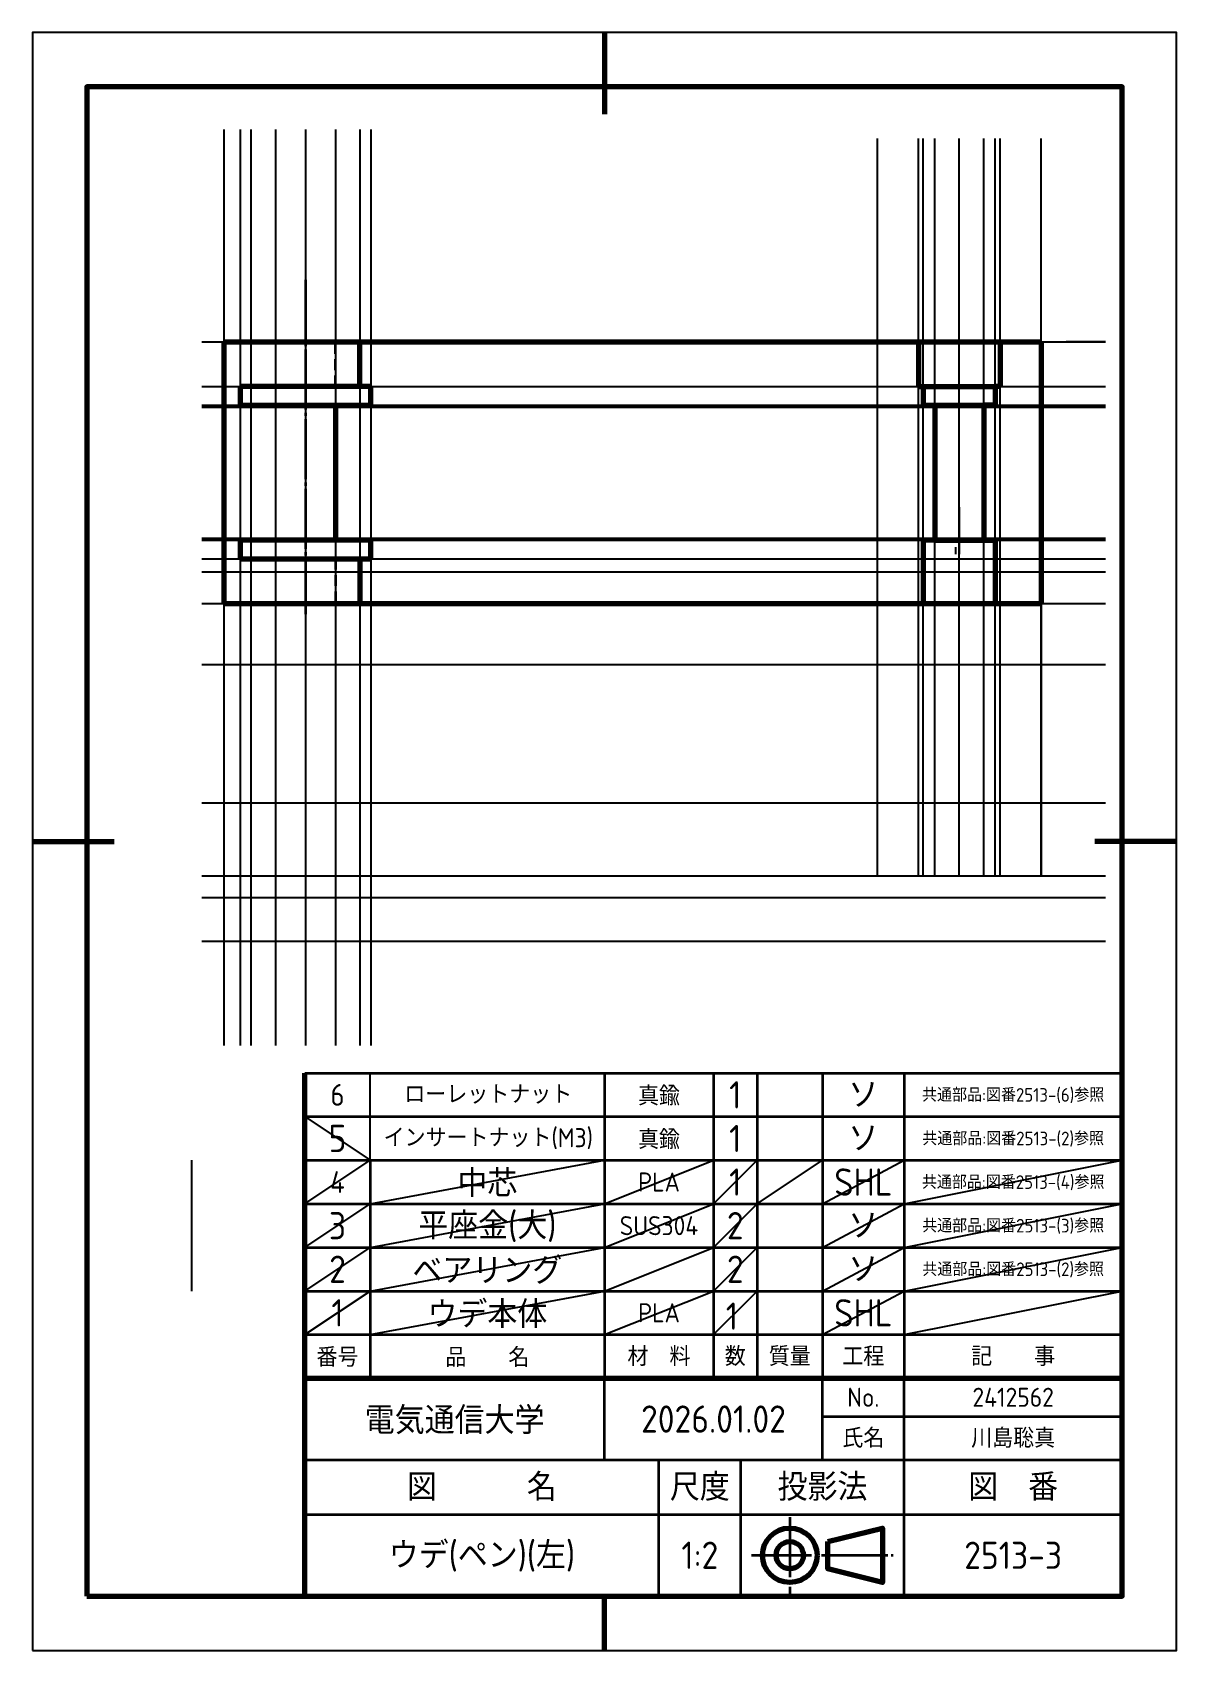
# Model space of a CAD drawing. Header units: millimetres. Extents: x 0 to 210, y 0 to 297.
import ezdxf
from ezdxf.enums import TextEntityAlignment as Align

# ---------------------------------------------------------------- set-up
doc = ezdxf.new("R2010")
doc.units = ezdxf.units.MM
doc.linetypes.add('JIS_02_2.0', pattern=[3, 2, -1])
doc.linetypes.add('JIS_08_11', pattern=[12.8, 11, -0.6, 0.6, -0.6])
doc.layers.add('1 図枠', color=7, linetype='Continuous')
for name, color, linetype, lineweight in [('2 外形線', 7, 'Continuous', 70), ('3 かくれ線', 5, 'JIS_02_2.0', 35), ('4中心線', 2, 'JIS_08_11', 35), ('6 寸法', 6, 'Continuous', 35)]:
    doc.layers.add(name, color=color, linetype=linetype, lineweight=lineweight)
doc.layers.add('7 仮想線', color=3, linetype='Continuous', plot=False)
doc.styles.get("Standard").update_dxf_attribs({"font": 'isocp.shx', "bigfont": 'extfont.shx'})

msp = doc.modelspace()

# ---------------------------------------------------------------- linework, layer by layer
at = {"layer": '1 図枠', "lineweight": 70}
for p, q in [((105, 297), (105, 282)), ((0, 148.5), (15, 148.5)), ((210, 148.5), (195, 148.5)), ((50, 50), (50, 66)), ((50, 10), (50, 50)), ((50, 50), (200, 50)), ((105, 0), (105, 10))]:
    msp.add_line(p, q, dxfattribs=at)
at = {"layer": '1 図枠', "lineweight": 35}
for p, q in [((50, 106), (200, 106)), ((105, 106), (105, 50)), ((125, 106), (125, 50)), ((133, 106), (133, 50)), ((145, 106), (145, 50)), ((160, 106), (160, 50)), ((50, 98), (200, 98)), ((50, 90), (200, 90)), ((62, 90), (62, 50)), ((50, 82), (200, 82)), ((50, 74), (200, 74)), ((50, 66), (200, 66)), ((50, 58), (200, 58)), ((105, 35), (105, 50)), ((145, 35), (145, 50)), ((160, 10), (160, 50)), ((145, 43), (200, 43)), ((50, 35), (200, 35)), ((115, 10), (115, 35)), ((130, 10), (130, 35)), ((50, 25), (200, 25))]:
    msp.add_line(p, q, dxfattribs=at)
at = {"layer": '1 図枠'}
msp.add_line((62, 66), (62, 106), dxfattribs=at)
at = {"layer": '1 図枠', "linetype": 'JIS_08_11', "lineweight": 35}
for p, q in [((139, 24.5), (139, 10.5)), ((132, 17.5), (158, 17.5))]:
    msp.add_line(p, q, dxfattribs=at)
at = {"layer": '1 図枠', "lineweight": 70}
msp.add_lwpolyline([(10, 10), (200, 10), (200, 287), (10, 287)], close=True, dxfattribs=at)
at = {"layer": '1 図枠', "linetype": 'Continuous', "lineweight": 70}
msp.add_lwpolyline([(146, 20), (156, 22.5), (156, 12.5), (146, 15)], close=True, dxfattribs=at)
for radius in [5, 2.5]:
    msp.add_circle((139, 17.5), radius, dxfattribs=at)
at = {"layer": '2 外形線'}
for p, q in [((35.11, 240.2), (35.11, 192.2)), ((35.11, 240.2), (185.11, 240.2)), ((60.11, 232), (60.11, 240.2)), ((162.61, 240.2), (162.61, 232)), ((177.61, 240.2), (177.61, 232)), ((185.11, 240.2), (185.11, 192.2)), ((50.11, 232), (38.11, 232)), ((38.11, 232), (38.11, 228.6)), ((62.11, 232), (50.11, 232)), ((62.11, 228.6), (62.11, 232)), ((162.61, 232), (163.51, 232)), ((163.51, 232), (163.51, 228.6)), ((163.51, 232), (176.71, 232)), ((177.61, 232), (176.71, 232)), ((176.71, 232), (176.71, 228.6)), ((38.11, 228.6), (50.11, 228.6)), ((50.11, 228.6), (62.11, 228.6)), ((55.61, 228.6), (55.61, 203.8)), ((163.51, 228.6), (165.61, 228.6)), ((165.61, 228.6), (165.61, 203.8)), ((165.61, 228.6), (174.61, 228.6)), ((176.71, 228.6), (174.61, 228.6)), ((174.61, 228.6), (174.61, 203.8)), ((50.11, 203.8), (38.11, 203.8)), ((38.11, 203.8), (38.11, 200.4)), ((62.11, 203.8), (50.11, 203.8)), ((62.11, 200.4), (62.11, 203.8)), ((165.61, 203.8), (163.51, 203.8)), ((163.51, 203.8), (163.51, 192.2)), ((165.61, 203.8), (174.61, 203.8)), ((174.61, 203.8), (176.71, 203.8)), ((176.71, 203.8), (176.71, 192.2)), ((38.11, 200.4), (50.11, 200.4)), ((50.11, 200.4), (62.11, 200.4)), ((60.11, 200.4), (60.11, 192.2)), ((35.11, 192.2), (185.11, 192.2)), ((50, 66), (50, 106))]:
    msp.add_line(p, q, dxfattribs=at)
at = {"layer": '3 かくれ線'}
for p, q in [((55.61, 232), (55.61, 240.2)), ((55.61, 200.4), (55.61, 192.2))]:
    msp.add_line(p, q, dxfattribs=at)
at = {"layer": '4中心線'}
msp.add_line((50.11, 251.6), (50.11, 190.2), dxfattribs=at)
at = {"layer": '6 寸法'}
msp.add_line((38.11, 202.1), (38.11, 203.8), dxfattribs=at)
at = {"layer": '7 仮想線'}
for p, q in [((35.11, 279.16), (35.11, 111.09)), ((38.11, 279.16), (38.11, 111.09)), ((40.11, 279.16), (40.11, 111.09)), ((44.61, 279.16), (44.61, 111.09)), ((50.11, 279.16), (50.11, 111.09)), ((55.61, 279.16), (55.61, 111.09)), ((55.61, 279.16), (55.61, 111.09)), ((60.11, 279.16), (60.11, 111.09)), ((62.11, 279.16), (62.11, 111.09)), ((155.11, 142.2), (155.11, 277.55)), ((162.61, 142.2), (162.61, 277.55)), ((163.51, 142.2), (163.51, 277.55)), ((165.61, 142.2), (165.61, 277.55)), ((165.61, 142.2), (165.61, 277.55)), ((170.11, 142.2), (170.11, 277.55)), ((174.61, 142.2), (174.61, 277.55)), ((174.61, 142.2), (174.61, 277.55)), ((176.71, 142.2), (176.71, 277.55)), ((177.61, 142.2), (177.61, 277.55)), ((185.11, 142.2), (185.11, 277.55)), ((31.12, 240.2), (196.93, 240.2)), ((185.11, 240.2), (185.11, 192.2)), ((196.93, 240.2), (189.75, 240.2)), ((189.75, 240.2), (189.75, 240.2)), ((31.12, 232), (196.93, 232)), ((31.12, 232), (196.93, 232)), ((31.12, 232), (196.93, 232)), ((31.12, 232), (196.93, 232)), ((31.12, 228.6), (196.93, 228.6)), ((31.12, 228.2), (196.93, 228.2)), ((170.11, 209.87), (170.11, 201.8)), ((31.12, 204.2), (196.93, 204.2)), ((31.12, 204.2), (196.93, 204.2)), ((31.12, 204.2), (196.93, 204.2)), ((31.12, 203.8), (196.93, 203.8)), ((31.12, 203.8), (196.93, 203.8)), ((169.45, 201.26), (169.45, 202.53)), ((170.11, 201.26), (170.11, 202.53)), ((170.11, 202.53), (170.11, 202.53)), ((170.11, 202.53), (170.11, 202.53)), ((31.12, 200.4), (196.93, 200.4)), ((170.11, 201.8), (170.11, 201.8)), ((170.11, 201.8), (170.11, 201.26)), ((31.12, 198), (196.93, 198)), ((31.12, 192.2), (196.93, 192.2)), ((185.11, 192.2), (185.11, 142.2)), ((31.12, 181), (196.93, 181)), ((31.12, 155.6), (196.93, 155.6)), ((31.12, 142.2), (196.93, 142.2)), ((31.12, 138.2), (196.93, 138.2)), ((31.12, 130.2), (196.93, 130.2)), ((50, 98), (62, 90)), ((50, 66), (50, 90)), ((50, 82), (62, 90)), ((62, 90), (62, 82)), ((62, 82), (105, 90)), ((105, 90), (105, 82)), ((105, 82), (125, 90)), ((125, 90), (125, 82)), ((125, 82), (133, 90)), ((133, 90), (133, 82)), ((133, 82), (145, 90)), ((145, 90), (145, 82)), ((145, 82), (160, 90)), ((160, 90), (160, 82)), ((160, 82), (200, 90)), ((50, 74), (62, 82)), ((62, 74), (105, 82)), ((105, 74), (125, 82)), ((125, 74), (133, 82)), ((145, 74), (160, 82)), ((160, 74), (200, 82)), ((50, 66), (62, 74)), ((62, 74), (50, 74)), ((62, 66), (105, 74)), ((105, 66), (125, 74)), ((125, 66), (133, 74)), ((145, 66), (160, 74)), ((160, 66), (200, 74)), ((50, 58), (62, 66)), ((62, 66), (50, 66)), ((62, 58), (105, 66)), ((105, 58), (125, 66)), ((131.78, 64.78), (133, 66)), ((145, 58), (160, 66)), ((160, 58), (200, 66)), ((125, 58), (131.78, 64.78))]:
    msp.add_line(p, q, dxfattribs=at)
msp.add_lwpolyline([(0, 0), (210, 0), (210, 297), (0, 297)], close=True, dxfattribs=at)
at = {"layer": 'Defpoints'}
for p, q in [((62, 66), (62, 106)), ((29.28, 66), (29.28, 90))]:
    msp.add_line(p, q, dxfattribs=at)

# ---------------------------------------------------------------- texts
at = {"layer": '1 図枠'}
for s, height, p in [('6', 4, (56, 102)), ('1', 5, (129, 102)), ('ソ', 5, (152.5, 102)), ('ローレットナット', 3.5, (83.67, 102.15)), ('真鍮', 3.5, (115, 102)), ('共通部品:図番2513-(6)参照', 2.5, (180, 102)), ('5', 5, (56, 94)), ('インサートナット(M3)', 3.5, (83.67, 94.15)), ('真鍮', 3.5, (115, 94)), ('1', 5, (129, 94)), ('ソ', 5, (152.5, 94)), ('共通部品:図番2513-(2)参照', 2.5, (180, 94)), ('4', 4, (56, 86)), ('中芯', 5, (83.5, 86)), ('PLA', 3.5, (115, 86)), ('1', 5, (129, 86)), ('SHL', 5, (152.5, 86)), ('共通部品:図番2513-(4)参照', 2.5, (180, 86)), ('3', 5, (56, 78)), ('平座金(大)', 5, (83.5, 78)), ('2', 5, (129, 78)), ('ソ', 5, (152.5, 78)), ('SUS304', 3.5, (115, 78)), ('共通部品:図番2513-(3)参照', 2.5, (180, 78)), ('2', 5, (56, 70)), ('ベアリング', 5, (83.5, 70)), ('2', 5, (129, 70)), ('ソ', 5, (152.5, 70)), ('共通部品:図番2513-(2)参照', 2.5, (180, 70)), ('1', 5, (56, 62)), ('ウデ本体', 5, (83.5, 62)), ('PLA', 3.5, (115, 62)), ('1', 5, (128.39, 61.39)), ('SHL', 5, (152.5, 62)), ('番号', 3.5, (56, 54)), ('品\u3000\u3000名', 3.5, (83.5, 54)), ('電気通信大学', 5, (77.5, 42.5))]:
    msp.add_text(s, height=height, dxfattribs=at).set_placement(p, align=Align.MIDDLE)
for s, height, p in [('材\u3000料', 3.5, (115, 54)), ('数', 3.5, (129, 54)), ('質量', 3.5, (139, 54)), ('工程', 3.5, (152.5, 54)), ('記\u3000\u3000事', 3.5, (180, 54)), ('No.', 3.5, (152.5, 46.5)), ('2412562', 3.5, (180, 46.5)), ('2026.01.02', 5, (125, 42.5)), ('氏名', 3.5, (152.5, 39)), ('川島聡真', 3.5, (180, 39)), ('図\u3000\u3000\u3000名', 5, (82.5, 30)), ('尺度', 5, (122.5, 30)), ('投影法', 5, (145, 30)), ('図\u3000番', 5, (180, 30)), ('ウデ(ペン)(左)', 5, (82.5, 17.5)), ('1:2', 5, (122.5, 17.5)), ('2513-3', 5, (180, 17.5))]:
    msp.add_text(s, height=height, dxfattribs=at).set_placement(p, align=Align.MIDDLE_CENTER)
at = {"layer": '7 仮想線'}
msp.add_text('1', height=5, dxfattribs=at).set_placement((56, 62), align=Align.MIDDLE)

doc.saveas('drawing.dxf')
